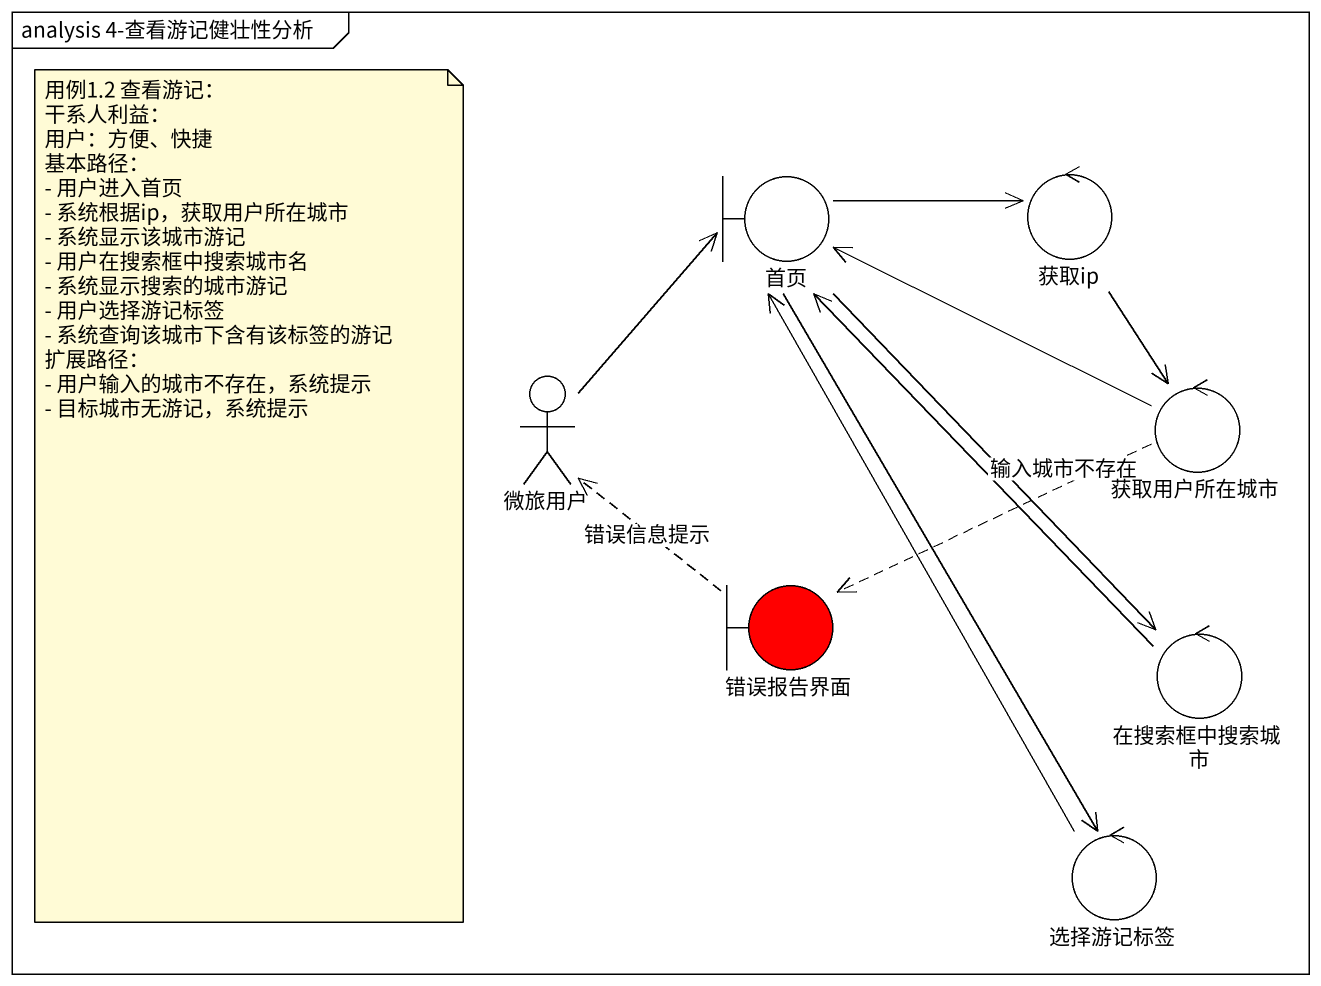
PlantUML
@startuml
mainframe analysis 4-查看游记健壮性分析
boundary 首页
control 获取ip
actor 微旅用户
control 获取用户所在城市
boundary 错误报告界面 #FF0000
control 在搜索框中搜索城市
control 选择游记标签
首页 -right-> 获取ip
首页 --> 在搜索框中搜索城市
首页 --> 选择游记标签
获取ip --> 获取用户所在城市
微旅用户 -up-> 首页
获取用户所在城市 -left-> 首页
获取用户所在城市 .left.> 错误报告界面 : 输入城市不存在
错误报告界面 .up.> 微旅用户 : 错误信息提示
在搜索框中搜索城市 -up-> 首页
选择游记标签 -up-> 首页
note as N1
  用例1.2 查看游记：
  干系人利益：
  用户：方便、快捷
  基本路径：
  - 用户进入首页
  - 系统根据ip，获取用户所在城市
  - 系统显示该城市游记
  - 用户在搜索框中搜索城市名
  - 系统显示搜索的城市游记
  - 用户选择游记标签
  - 系统查询该城市下含有该标签的游记
  扩展路径：
  - 用户输入的城市不存在，系统提示
  - 目标城市无游记，系统提示
end note
@enduml
